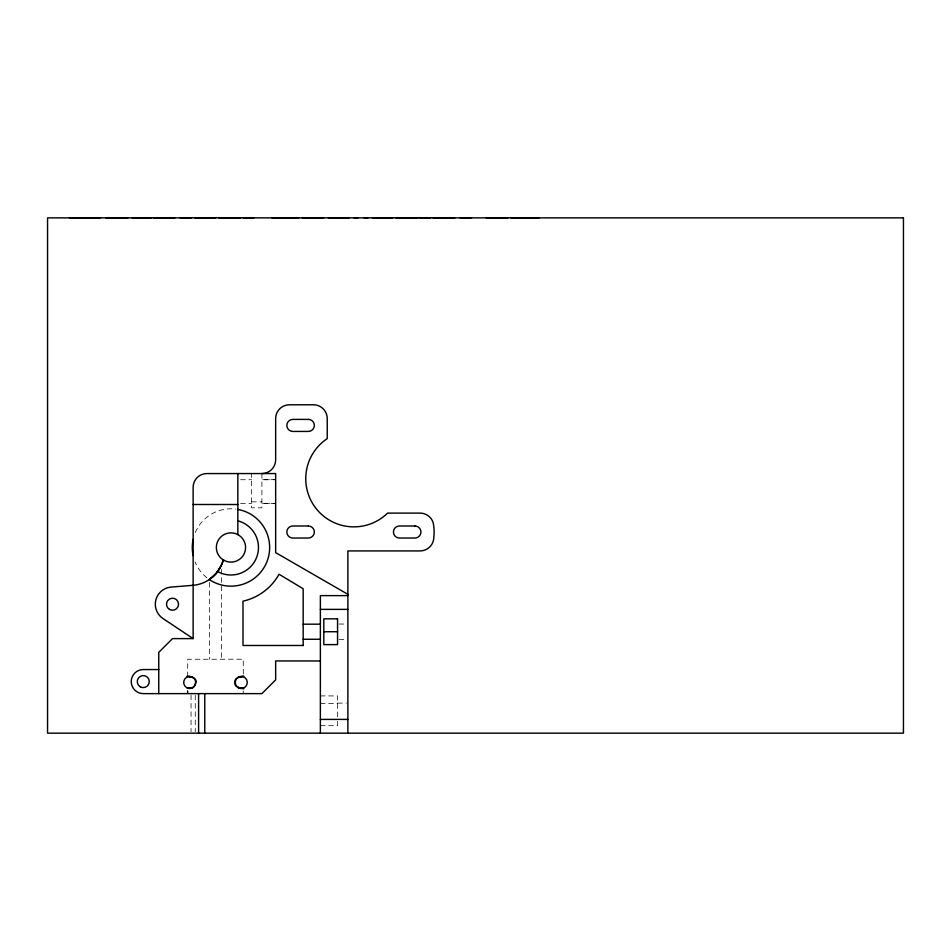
<?xml version="1.0" encoding="UTF-8"?>
<svg xmlns="http://www.w3.org/2000/svg" width="951" height="951" viewBox="0 0 951 951"><rect width="100%" height="100%" fill="white"/><g stroke="black" fill="none" stroke-linecap="round" stroke-linejoin="round"><path stroke-width="0.71" stroke-dasharray="4.75 3.57" d="M187.668 676.779L187.727 659.233L243.254 659.233L243.313 675.317M243.254 693.624L243.218 690.866M240.591 479.732L251.599 479.732M251.599 501.866L261.905 501.866M240.591 503.495L251.599 503.495M275.659 503.495L261.905 503.495L275.659 503.566M339.031 624.034L346.402 624.034M339.031 639.417L346.402 639.417M320.368 695.918L337.557 695.918L337.557 718.255M337.557 703.122L346.402 703.122M320.368 703.371L337.557 703.371M320.368 725.696L337.557 725.696L337.557 719.503M187.716 690.866L187.727 693.624M261.905 473.562L261.905 507.822L251.599 507.822L251.599 473.562M221.512 569.411L221.512 659.233M209.47 582.404L209.47 659.233M195.24 695.086L195.24 731.699M191.044 695.086L191.044 731.699M206.878 577.756A38.682 38.682 0 0 1 195.086 561.946M195.288 532.524A38.682 38.682 0 0 1 235.907 509.118M275.659 479.661L261.905 479.732L275.659 479.732M187.87 693.624L187.763 690.866L187.87 693.624"/><path stroke-width="1.43" d="M223.96 560.305L223.295 559.925C221.036 567.83 216.115 574.88 209.327 579.551A38.682 38.682 0 0 0 266.791 562.053A38.682 38.682 0 0 0 237.845 509.415M221.452 565.12L216.471 573.084L209.47 579.444M193.053 687.442C192.387 689.273 184.993 687.644 189.297 688.453C192.661 688.726 195.751 685.802 195.716 682.449C198.925 675.674 176.957 674.996 193.053 677.445M237.928 677.445C254.024 674.996 232.056 675.674 235.266 682.449C232.056 689.213 254.024 689.891 237.928 687.442M69.387 217.696L100.58 217.696M105.644 217.696L128.088 217.696M131.904 217.696L151.566 217.696M153.337 217.696L175.008 217.696M180.012 217.696L191.555 217.696M194.705 217.696L215.592 217.696M218.623 217.696L240.734 217.696M243.064 217.696L254.095 217.696M271.748 217.696L298.78 217.696M302.121 217.696L323.78 217.696M328.368 217.696L349.255 217.696M354.022 217.696L358.016 217.696M363.995 217.696L368.049 217.696M372.459 217.696L392.763 217.696M395.652 217.696L418.083 217.696M419.569 217.696L430.601 217.696M432.978 217.696L455.089 217.696M459.939 217.696L471.482 217.696M486.032 217.696L507.965 217.696M510.77 217.696L539.348 217.696M193.136 504.505L237.845 504.505M347.876 595.623L320.368 595.623L320.368 733.162M320.368 609.377L347.876 609.377M303.167 624.189L320.368 624.189M323.804 631.726L337.557 631.726M347.876 594.327L275.659 552.638L275.659 473.562L206.89 473.562A13.754 13.754 0 0 0 193.136 487.316L193.136 638.608L172.511 638.608L158.758 652.362L158.758 693.624M303.167 639.274L320.368 639.274M320.368 660.957L275.659 660.957L275.659 679.87L261.905 693.624L143.28 693.624A12.03 12.03 0 0 1 131.25 681.582A12.03 12.03 0 0 1 143.28 669.552L158.758 669.552M320.368 719.408L347.876 719.408M237.845 534.593L237.845 473.562M217.672 571.563L217.779 571.622A27.508 27.508 0 0 0 256.544 557.595A27.508 27.508 0 0 0 237.845 520.851M193.136 638.608L162.978 618.53A17.189 17.189 0 0 1 171.132 587.088L193.136 585.305A34.379 34.379 0 0 0 223.295 559.925M347.876 733.162L347.876 550.926L420.08 550.926A13.754 13.754 0 0 0 433.834 537.172A46.611 46.611 0 0 0 433.157 522.61A13.754 13.754 0 0 0 420.08 513.1L387.58 513.1A48.132 48.132 0 0 1 316.481 509.023A48.132 48.132 0 0 1 327.239 438.625L327.239 418.547A13.754 13.754 0 0 0 313.485 404.793L289.413 404.793A13.754 13.754 0 0 0 275.659 418.547L275.659 459.808A13.754 13.754 0 0 1 261.905 473.562M204.762 693.624L204.762 733.304M198.593 693.624L198.593 733.162M193.136 555.598A38.682 38.682 0 0 1 193.136 539.372M903.45 217.874L47.55 217.874L47.55 733.162L903.45 733.162L903.45 217.874M308.326 419.403L292.86 419.403A6.015 6.015 0 0 0 286.833 425.418A6.015 6.015 0 0 0 292.86 431.433L308.326 431.433A6.015 6.015 0 0 0 314.341 425.418A6.015 6.015 0 0 0 308.326 419.403M308.326 525.998L292.86 525.998A6.015 6.015 0 0 0 286.833 532.013A6.015 6.015 0 0 0 292.86 538.028L308.326 538.028A6.015 6.015 0 0 0 314.341 532.013A6.015 6.015 0 0 0 308.326 525.998M414.921 525.998L399.444 525.998A6.015 6.015 0 0 0 393.429 532.013A6.015 6.015 0 0 0 399.444 538.028L414.921 538.028A6.015 6.015 0 0 0 420.936 532.013A6.015 6.015 0 0 0 414.921 525.998M337.557 618.839L323.804 618.839L323.804 644.623L337.557 644.623L337.557 618.839M303.167 645.479L242.992 645.479L242.992 601.175A55.015 55.015 0 0 0 279.035 574.249L303.167 588.752L303.167 645.479M238.273 687.656A6.015 6.015 0 0 0 247.296 682.449A6.015 6.015 0 0 0 238.273 677.231A6.015 6.015 0 0 0 238.273 687.656M186.693 687.656A6.015 6.015 0 0 0 195.716 682.449A6.015 6.015 0 0 0 186.693 677.231A6.015 6.015 0 0 0 186.693 687.656M222.772 559.592A14.61 14.61 0 0 0 245.536 548.537A14.61 14.61 0 0 0 224.579 534.343A14.61 14.61 0 0 0 222.772 559.592M140.273 686.8A6.015 6.015 0 0 0 149.295 681.582A6.015 6.015 0 0 0 140.273 676.375A6.015 6.015 0 0 0 140.273 686.8M169.504 609.436A6.015 6.015 0 0 0 178.526 604.218A6.015 6.015 0 0 0 169.504 599.011A6.015 6.015 0 0 0 169.504 609.436"/></g></svg>
